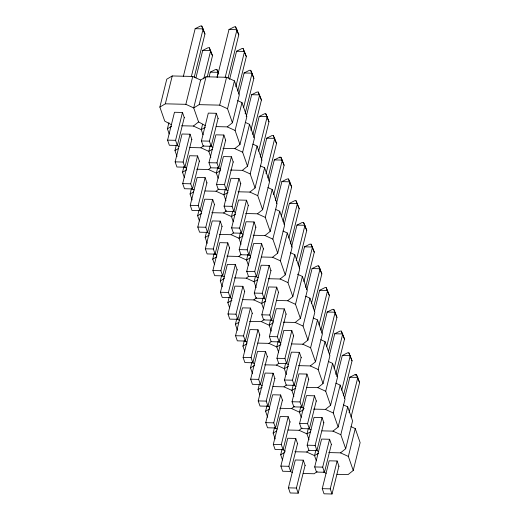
<?xml version="1.0" encoding="UTF-8"?>
<svg xmlns="http://www.w3.org/2000/svg" width="520" height="520" viewBox="0 0 520 520"><rect width="100%" height="100%" fill="white"/><g stroke="black" fill="none" stroke-linecap="round" stroke-linejoin="round"><path stroke-width="0.78" d="M171.529 124.806L164.743 121.108L159.868 107.075L166.758 79.216L172.231 75.953L192.744 76.453L200.597 80.041L206.063 76.784L226.577 77.285L234.429 80.867L239.304 94.9L232.408 122.766L227.233 126.88L216.19 126.607M159.868 107.075L165.334 103.818L172.231 75.953M169.214 133.978L167.414 128.81L168.948 122.616M184.256 117.598L177.359 145.464L169.37 145.269L167.583 140.133L174.48 112.268L182.475 112.463L184.321 117.78M183.319 76.557L195.169 28.678L200.525 26L201.754 26.032L204.945 34.008L194.259 77.175M177.359 145.464L175.578 140.328L182.475 112.463M191.308 76.752L203.158 28.873L195.169 28.678M165.334 103.818L185.848 104.319L192.744 76.453M177.021 156.448L174.967 150.54L176.306 145.126M191.808 139.328L184.912 167.193L176.924 166.998L175.136 161.863L182.033 134.004L190.028 134.199L191.874 139.51M195.923 77.883L202.716 50.414L208.078 47.73L209.306 47.762L212.492 55.744L207.253 76.934M200.597 80.041L193.7 107.906L198.575 121.934L205.361 125.638M184.912 167.193L183.131 162.058L190.028 134.199M203.717 78.865L210.711 50.609L202.716 50.414M184.314 177.444L182.52 172.269L183.859 166.855M185.848 104.319L193.7 107.906L199.167 104.644L206.063 76.784M199.362 161.064L192.465 188.922L184.47 188.728L182.689 183.599L189.586 155.734L197.574 155.928L199.42 161.239M209.105 76.856L210.269 72.144L215.631 69.466L216.853 69.492L218.77 73.808M202.592 124.222L201.253 129.636L203.047 134.803M192.465 188.922L190.684 183.794L197.574 155.928M217.1 77.051L218.264 72.339L210.269 72.144M218.088 118.424L211.192 146.289L203.203 146.094L201.416 140.959L208.312 113.1L216.307 113.295L218.153 118.606M217.152 77.383L229.002 29.51L234.358 26.826L235.586 26.858L238.778 34.84L228.092 78.007M192.127 199.914L190.073 194.006L191.412 188.584M206.915 182.793L200.018 210.659L192.023 210.464L190.242 205.328L197.139 177.463L205.127 177.658L206.973 182.975M211.192 146.289L209.411 141.154L216.307 113.295M225.147 77.584L236.99 29.705L229.002 29.51M199.167 104.644L219.681 105.144L226.577 77.285M210.145 145.951L208.8 151.365L210.853 157.274M200.018 210.659L198.231 205.524L205.127 177.658M225.641 140.16L218.744 168.019L210.756 167.823L208.969 162.695L215.865 134.829L223.86 135.024L225.706 140.335M229.561 79.495L236.555 51.239L241.911 48.561L243.139 48.587L246.331 56.57L237.783 91.104M199.42 220.903L197.626 215.735L198.965 210.321M214.461 204.529L207.571 232.388L199.576 232.193L197.795 227.058L204.685 199.199L212.68 199.394L214.526 204.705M232.408 122.766L227.533 108.732L234.429 80.867M218.744 168.019L216.964 162.89L223.86 135.024M235.8 86.755L244.543 51.434L236.555 51.239M217.698 167.681L216.353 173.102L218.153 178.269M207.571 232.388L205.784 227.253L212.68 199.394M233.194 161.889L226.297 189.755L218.309 189.56L216.522 184.425L223.418 156.559L231.413 156.754L233.259 162.071M238.862 94.166L244.101 72.969L249.464 70.291L250.692 70.323L253.877 78.299L245.141 113.62M207.227 243.373L205.179 237.471L206.518 232.05M222.014 226.258L215.124 254.124L207.129 253.922L205.342 248.794L212.238 220.928L220.233 221.124L222.079 226.441M222.95 148.323L234.786 148.609L239.961 144.495L235.086 130.462L241.982 102.603L237.698 100.646M226.297 189.755L224.517 184.619L231.413 156.754M243.549 107.705L252.096 73.171L244.101 72.969M225.244 189.417L223.906 194.831L225.959 200.739M215.124 254.124L213.337 248.989L220.233 221.124M240.747 183.625L233.85 211.484L225.856 211.289L224.075 206.154L230.971 178.295L238.959 178.49L240.806 183.8M246.22 116.681L251.654 94.705L257.017 92.02L258.239 92.053L261.43 100.035L252.889 134.57M239.961 144.495L246.857 116.63L241.982 102.603M214.526 264.368L212.725 259.2L214.071 253.78M229.567 247.988L222.671 275.853L214.682 275.659L212.894 270.524L219.791 242.658L227.786 242.859L229.632 248.17M230.503 170.053L242.339 170.346L247.514 166.225L242.639 152.198L249.529 124.332L245.252 122.376M233.85 211.484L232.069 206.349L238.959 178.49M250.906 130.221L259.649 94.9L251.654 94.705M232.797 211.146L231.458 216.567L233.253 221.734M222.671 275.853L220.889 270.719L227.786 242.859M248.3 205.355L241.404 233.22L233.409 233.019L231.628 227.89L238.524 200.025L246.513 200.219L248.358 205.536M253.962 137.625L259.207 116.434L264.57 113.757L265.792 113.783L268.983 121.765L260.24 157.085M247.514 166.225L254.41 138.365L249.529 124.332M222.333 286.839L220.279 280.93L221.624 275.516M237.12 269.724L230.224 297.583L222.235 297.388L220.447 292.253L227.344 264.394L235.339 264.589L237.185 269.9M238.056 191.783L249.893 192.075L255.067 187.961L250.185 173.927L257.082 146.068L252.805 144.112M241.404 233.22L239.616 228.085L246.513 200.219M258.655 151.164L267.202 116.63L259.207 116.434M240.35 232.875L239.011 238.297L241.066 244.205M230.224 297.583L228.442 292.454L235.339 264.589M255.853 227.084L248.957 254.95L240.962 254.755L239.181 249.619L246.077 221.754L254.066 221.956L255.911 227.266M261.32 160.147L266.76 138.171L272.123 135.486L273.344 135.519L276.536 143.494L267.989 178.029M255.067 187.961L261.957 160.095L257.082 146.068M229.632 307.834L227.832 302.666L229.171 297.245L231.946 298.662M244.673 291.454L237.776 319.319L229.781 319.124L228 313.989L234.897 286.124L242.886 286.319L244.732 291.636M245.609 213.519L257.445 213.805L262.613 209.69L257.738 195.656L264.635 167.797L260.351 165.841M248.957 254.95L247.169 249.815L254.066 221.956M266.012 173.68L274.755 138.365L266.76 138.171M247.904 254.612L246.565 260.026L248.358 265.2M237.776 319.319L235.995 314.184L242.886 286.319M263.4 248.82L256.51 276.679L248.514 276.484L246.733 271.349L253.624 243.49L261.619 243.685L263.464 248.995M269.067 181.09L274.313 159.9L279.669 157.222L280.897 157.248L284.089 165.23L275.346 200.551M262.613 209.69L269.51 181.831L264.635 167.797M237.439 330.304L235.385 324.396L236.724 318.981M252.226 313.183L245.33 341.049L237.334 340.853L235.553 335.719L242.45 307.86L250.439 308.055L252.285 313.365M253.162 235.248L264.992 235.541L270.166 231.426L265.291 217.393L272.188 189.527L267.904 187.571M256.51 276.679L254.722 271.55L261.619 243.685M273.761 194.63L282.302 160.095L274.313 159.9M255.457 276.341L254.118 281.762L256.165 287.671M245.33 341.049L243.542 335.913L250.439 308.055M270.953 270.55L264.056 298.415L256.067 298.22L254.28 293.085L261.177 265.219L269.172 265.414L271.017 270.731M276.425 203.606L281.866 181.63L287.222 178.952L288.45 178.984L291.642 186.959L283.094 221.494M270.166 231.426L277.062 203.561L272.188 189.527M244.732 351.299L242.938 346.125L244.276 340.71M259.779 334.919L252.883 362.778L244.888 362.583L243.107 357.454L250.003 329.589L257.992 329.784L259.838 335.094M261.502 256.997L272.545 257.27L277.719 253.156L272.844 239.122L279.74 211.263L275.457 209.306M264.056 298.415L262.275 293.28L269.172 265.414M281.307 216.359L289.855 181.825L281.866 181.63M263.01 298.07L261.664 303.492L263.464 308.659M252.883 362.778L251.095 357.65L257.992 329.784M278.506 292.279L271.609 320.144L263.62 319.95L261.833 314.815L268.73 286.956L276.725 287.151L278.57 292.461M284.173 224.556L289.419 203.365L294.775 200.681L296.003 200.714L299.195 208.696L290.453 244.01M277.719 253.156L284.615 225.29L279.74 211.263M252.544 373.769L250.491 367.861L251.83 362.44M267.325 356.649L260.436 384.514L252.441 384.319L250.66 379.184L257.55 351.319L265.544 351.513L267.391 356.831M268.262 278.714L280.098 279L285.272 274.885L280.397 260.858L287.293 232.993L283.01 231.036M271.609 320.144L269.828 315.01L276.725 287.151M288.86 238.095L297.408 203.561L289.419 203.365M270.556 319.807L269.217 325.221L271.271 331.13M260.436 384.514L258.648 379.379L265.544 351.513M286.058 314.015L279.162 341.874L271.173 341.679L269.386 336.55L276.283 308.685L284.271 308.88L286.124 314.19M291.531 247.072L296.966 225.095L302.328 222.417L303.557 222.443L306.742 230.425L298.2 264.959M285.272 274.885L292.168 247.026L287.293 232.993M259.838 394.758L258.043 389.591L259.382 384.176M274.878 378.385L267.982 406.244L259.994 406.049L258.206 400.913L265.103 373.054L273.097 373.25L274.944 378.56M276.608 300.463L287.651 300.736L292.825 296.621L287.95 282.588L294.846 254.722L290.563 252.772M279.162 341.874L277.381 336.746L284.271 308.88M296.218 260.611L304.961 225.29L296.966 225.095M278.109 341.536L276.77 346.957L278.564 352.125M267.982 406.244L266.201 401.109L273.097 373.25M293.611 335.745L286.715 363.61L278.72 363.415L276.939 358.28L283.836 330.414L291.824 330.61L293.67 335.926M299.273 268.021L304.519 246.825L309.881 244.147L311.103 244.179L314.294 252.155L305.558 287.476M292.825 296.621L299.721 268.756L294.846 254.722M267.644 417.228L265.59 411.326L266.936 405.906M282.432 400.114L275.535 427.979L267.547 427.778L265.759 422.65L272.656 394.784L280.651 394.979L282.497 400.296M283.368 322.179L295.204 322.465L300.378 318.351L295.503 304.317L302.393 276.458L297.401 274.177M286.715 363.61L284.928 358.475L291.824 330.61M303.966 281.561L312.514 247.026L304.519 246.825M285.662 363.272L284.323 368.687L286.377 374.595M275.535 427.979L273.754 422.844L280.651 394.979M301.164 357.481L294.268 385.34L286.273 385.144L284.492 380.01L291.389 352.151L299.377 352.346L301.223 357.656M306.826 289.75L312.072 268.561L317.434 265.876L318.656 265.909L321.847 273.891L313.3 308.425M300.378 318.351L307.275 290.485L302.393 276.458M275.197 438.965L273.143 433.056L274.482 427.635M289.985 421.844L283.088 449.709L275.1 449.514L273.312 444.379L280.209 416.513L288.197 416.715L290.05 422.026M291.707 343.928L302.757 344.201L307.931 340.08L303.05 326.053L309.946 298.188L305.669 296.231M294.268 385.34L292.481 380.204L299.377 352.346M311.519 303.29L320.067 268.756L312.072 268.561M283.088 449.709L281.307 444.574L288.197 416.715M308.711 379.21L301.821 407.075L293.826 406.874L292.045 401.746L298.935 373.88L306.93 374.075L308.776 379.392M314.379 311.48L319.625 290.29L324.987 287.612L326.209 287.638L329.401 295.62L320.853 330.155M307.931 340.08L314.821 312.221L309.946 298.188M282.49 459.959L280.696 454.786L282.035 449.371M297.538 443.579L290.641 471.438L282.646 471.244L280.865 466.109L287.762 438.25L295.75 438.445L297.596 443.755M298.474 365.638L310.303 365.931L315.478 361.816L310.603 347.782L317.499 319.917L313.216 317.967M301.821 407.075L300.034 401.941L306.93 374.075M319.072 325.019L327.613 290.485L319.625 290.29M300.768 406.731L299.429 412.152L301.223 417.32M290.641 471.438L288.853 466.31L295.75 438.445M316.264 400.94L309.368 428.805L301.379 428.61L299.592 423.475L306.488 395.61L314.483 395.804L316.329 401.122M321.932 333.216L327.178 312.026L332.534 309.342L333.762 309.374L336.954 317.35L328.406 351.884M315.478 361.816L322.374 333.95L317.499 319.917M305.091 465.309L298.194 493.175L290.199 492.979L288.418 487.844L295.315 459.979L303.303 460.174L305.149 465.491M306.813 387.394L317.856 387.66L323.031 383.546L318.156 369.512L325.052 341.653L320.769 339.697M309.368 428.805L307.587 423.67L314.483 395.804M326.625 346.756L335.166 312.221L327.178 312.026M308.321 428.467L306.976 433.882L309.03 439.79M298.194 493.175L296.406 488.04L303.303 460.174M323.817 422.675L316.921 450.535L308.932 450.34L307.144 445.204L314.041 417.346L322.036 417.541L323.882 422.851M329.485 354.946L334.731 333.756L340.087 331.078L341.315 331.103L344.507 339.085L335.764 374.406M323.031 383.546L329.927 355.687L325.052 341.653M313.573 409.103L325.409 409.396L330.584 405.281L325.709 391.248L332.605 363.382L328.322 361.426M316.921 450.535L315.139 445.4L322.036 417.541M334.172 368.485L342.719 333.95L334.731 333.756M315.874 450.197L314.529 455.618L316.329 460.785M331.37 444.405L324.474 472.271L316.485 472.075L314.697 466.941L321.594 439.075L329.589 439.27L331.435 444.587M337.038 376.682L342.277 355.485L347.64 352.807L348.868 352.84L352.053 360.815L343.512 395.35M330.584 405.281L337.48 377.416L332.605 363.382M321.919 430.853L332.963 431.125L338.137 427.011L333.262 412.978L340.158 385.119L335.875 383.162M324.474 472.271L322.692 467.135L329.589 439.27M341.725 390.215L350.272 355.68L342.277 355.485M338.923 466.135L332.026 494L324.031 493.805L322.25 488.67L329.147 460.811L337.135 461.006L338.981 466.317M344.584 398.411L349.83 377.221L355.193 374.537L356.415 374.569L359.606 382.551L351.059 417.085M338.137 427.011L345.033 399.146L340.158 385.119M328.679 452.569L340.516 452.855L345.69 448.74L340.815 434.714L347.704 406.848L343.428 404.892M332.026 494L330.245 488.865L337.135 461.006M349.082 412.731L357.825 377.416L349.83 377.221M345.69 448.74L352.586 420.882L347.704 406.848M337.019 474.318L348.069 474.591L353.243 470.476L348.361 456.443L355.257 428.578L350.981 426.621M353.243 470.476L360.132 442.611L355.257 428.578M181.565 125.762L193.401 126.048L198.575 121.934M189.904 147.511L200.954 147.784L203.827 145.496M196.671 169.228L208.507 169.514L210.802 167.687M205.01 190.977L216.06 191.25L218.933 188.962M211.776 212.686L223.607 212.979L226.486 210.691M219.323 234.422L231.16 234.708L233.461 232.882M226.876 256.152L238.713 256.445L241.014 254.612M234.429 277.882L246.266 278.174L248.567 276.347M242.769 299.637L253.819 299.904L256.692 297.622M249.535 321.347L261.372 321.639L264.245 319.351M257.875 343.103L268.918 343.369L271.219 341.543M264.641 364.812L276.471 365.105L278.772 363.272M272.981 386.562L284.024 386.834L286.325 385.008M279.74 408.278L291.577 408.564L294.45 406.282M288.08 430.027L299.13 430.3L302.003 428.012M294.846 451.737L306.683 452.029L308.978 450.203M317.109 471.478L314.23 473.759L303.186 473.493M167.414 128.81L171.522 126.367M205.355 127.192L201.253 129.636L193.401 126.048M174.967 150.54L178.386 148.506M212.219 149.331L208.8 151.365L200.954 147.784M182.52 172.269L186.622 169.826M220.461 170.658L216.353 173.102L208.507 169.514M190.073 194.006L193.492 191.964M228.007 192.387L223.906 194.831L216.06 191.25M197.626 215.735L201.728 213.291M235.56 214.117L231.458 216.567L223.607 212.979M205.179 237.471L209.281 235.02M243.113 235.853L239.011 238.297L231.16 234.708M212.725 259.2L216.833 256.757M250.666 257.582L246.565 260.026L238.713 256.445M220.279 280.93L224.386 278.486M257.536 279.721L254.118 281.762L246.266 278.174M227.832 302.666L231.933 300.222M265.772 301.048L261.664 303.492L253.819 299.904M235.385 324.396L238.803 322.361M273.319 322.777L269.217 325.221L261.372 321.639M242.938 346.125L247.039 343.681M280.872 344.513L276.77 346.957L268.918 343.369M250.491 367.861L254.592 365.417M288.425 366.243L284.323 368.687L276.471 365.105M258.043 389.591L262.145 387.147M295.295 388.382L291.876 390.416L284.024 386.834M265.59 411.326L269.698 408.876M303.531 409.708L299.429 412.152L291.577 408.564M273.143 433.056L276.562 431.015M310.394 431.847L306.976 433.882L299.13 430.3M280.696 454.786L284.798 452.341M318.637 453.174L314.529 455.618L306.683 452.029M167.583 140.133L175.578 140.328M201.416 140.959L209.411 141.154M175.136 161.863L183.131 162.058M208.969 162.695L216.964 162.89M182.689 183.599L190.684 183.794M216.522 184.425L224.517 184.619M190.242 205.328L198.231 205.524M224.075 206.154L232.069 206.349M197.795 227.058L205.784 227.253M231.628 227.89L239.616 228.085M205.342 248.794L213.337 248.989M239.181 249.619L247.169 249.815M212.894 270.524L220.889 270.719M246.733 271.349L254.722 271.55M220.447 292.253L228.442 292.454M254.28 293.085L262.275 293.28M228 313.989L235.995 314.184M261.833 314.815L269.828 315.01M235.553 335.719L243.542 335.913M269.386 336.55L277.381 336.746M243.107 357.454L251.095 357.65M276.939 358.28L284.928 358.475M250.66 379.184L258.648 379.379M284.492 380.01L292.481 380.204M258.206 400.913L266.201 401.109M292.045 401.746L300.034 401.941M265.759 422.65L273.754 422.844M299.592 423.475L307.587 423.67M273.312 444.379L281.307 444.574M307.144 445.204L315.139 445.4M280.865 466.109L288.853 466.31M314.697 466.941L322.692 467.135M288.418 487.844L296.406 488.04M322.25 488.67L330.245 488.865M219.681 105.144L227.533 108.732M227.233 126.88L235.086 130.462M234.786 148.609L242.639 152.198M242.339 170.346L250.185 173.927M249.893 192.075L257.738 195.656M257.445 213.805L265.291 217.393M264.992 235.541L272.844 239.122M272.545 257.27L280.397 260.858M280.098 279L287.95 282.588M287.651 300.736L295.503 304.317M295.204 322.465L303.05 326.053M302.757 344.201L310.603 347.782M310.303 365.931L318.156 369.512M317.856 387.66L325.709 391.248M325.409 409.396L333.262 412.978M332.963 431.125L340.815 434.714M340.516 452.855L348.361 456.443M210.197 145.886L212.914 147.368M177.047 145.431L179.082 146.542M217.75 167.622L220.467 169.097M183.917 166.79L186.635 168.272M225.986 189.722L228.02 190.833M191.471 188.526L194.188 190.002M233.532 211.452L235.573 212.563M199.024 210.256L201.74 211.738M240.409 232.817L243.126 234.299M207.253 232.356L209.287 233.467M247.962 254.547L250.672 256.029M214.806 254.092L216.84 255.203M255.515 276.283L258.226 277.758M221.676 275.45L224.393 276.933M263.744 298.382L265.779 299.494M271.297 320.112L273.332 321.224M236.782 318.916L239.499 320.398M278.168 341.478L280.885 342.953M245.011 341.016L247.052 342.128M285.721 363.207L288.438 364.689M252.564 362.752L254.599 363.857M295.99 386.418L293.274 384.937L291.876 390.416L293.93 396.325M259.441 384.111L262.151 385.593M301.502 407.043L304.219 408.519M266.988 405.841L269.704 407.322M309.056 428.772L311.09 429.884M274.541 427.576L277.257 429.059M315.926 450.138L318.643 451.613M282.769 449.676L285.486 451.159M323.479 471.868L326.196 473.35M290.322 471.413L292.364 472.518M238.778 34.84L235.586 26.858M243.705 50.095L246.331 56.57M253.877 78.299L250.692 70.323M261.43 100.035L258.239 92.053M268.983 121.765L265.792 113.783M273.91 137.026L276.536 143.494M284.089 165.23L280.897 157.248M291.642 186.959L288.45 178.984M299.195 208.696L296.003 200.714M306.742 230.425L303.557 222.443M314.294 252.155L311.103 244.179M321.847 273.891L318.656 265.909M329.401 295.62L326.209 287.638M336.954 317.35L333.762 309.374M344.507 339.085L341.315 331.103M352.053 360.815L348.868 352.84M359.606 382.551L356.415 374.569M204.945 34.008L201.754 26.032M212.492 55.744L209.306 47.762M218.004 72.436L216.853 69.492M243.139 48.587L243.412 49.374M273.344 135.519L273.618 136.305M279.669 157.222L279.949 158.008M355.193 374.537L355.466 375.323"/></g></svg>
